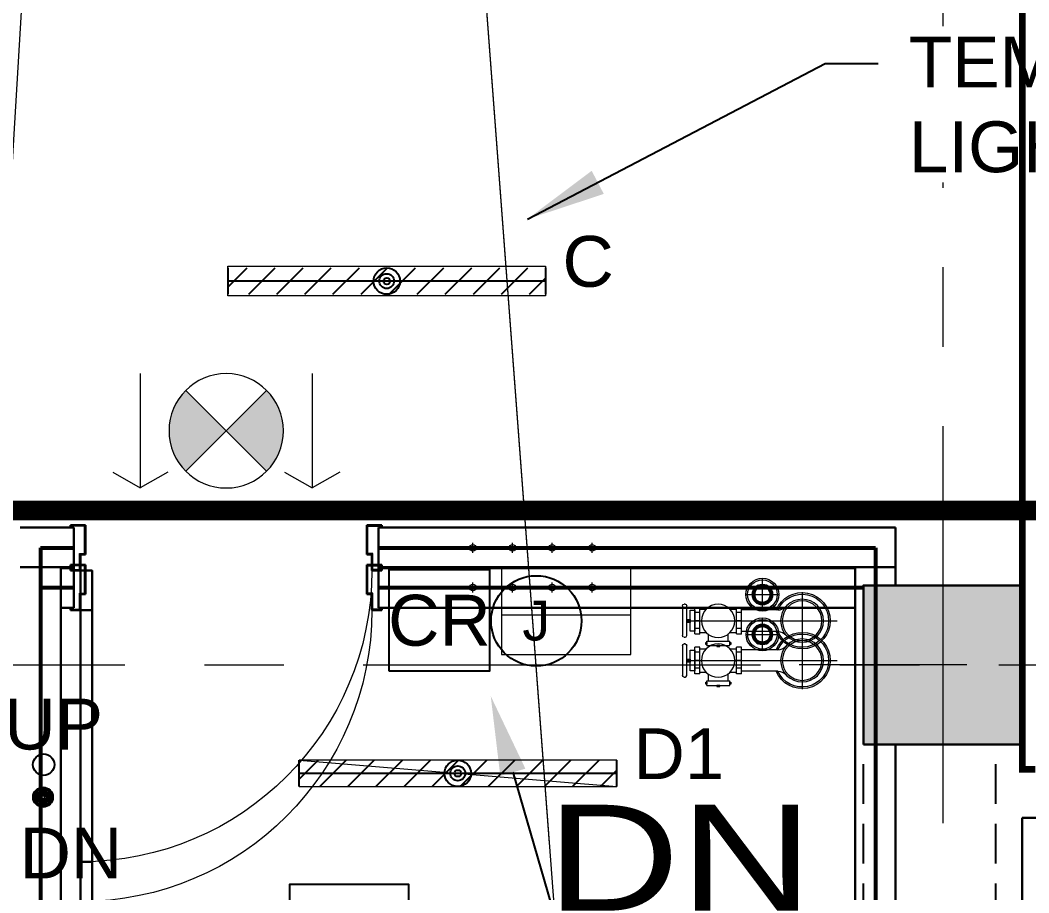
# Model space of a CAD drawing. Header units: inches. Extents: x -26575 to 27, y -11337 to 2257.
# Drawn here: x -23360.4 to -23208, y 986.7 to 1118.6 of the extents above; entities that cross this region are included whole.
import ezdxf
from ezdxf import colors
from ezdxf.entities.mleader import LeaderData, LeaderLine
from ezdxf.enums import TextEntityAlignment as Align
from ezdxf.math import Vec2, Vec3

# ---------------------------------------------------------------- set-up
doc = ezdxf.new("R2010")
doc.units = ezdxf.units.IN
doc.header["$LTSCALE"] = 48
doc.header["$MEASUREMENT"] = 0
for name, pattern in [('A106$0$CENTER', [2, 1.25, -0.25, 0.25, -0.25]), ('A106$0$DGN Style 4', [381.581252, 190.671456, -95.335728, 0.238339, -95.335728]), ('A112$0$CENTER', [2, 1.25, -0.25, 0.25, -0.25]), ('DASHED2', [0.375, 0.25, -0.125]), ('NB - 12th floor_plan$0$HIDDEN2', [0.1875, 0.125, -0.0625])]:
    doc.linetypes.add(name, pattern=pattern)
for name, color, linetype in [('A-Detl-Iden', 3, 'Continuous'), ('A106$0$A-ANNO-TEXT', 8, 'Continuous'), ('A106$0$A-AREA-IDEN', 8, 'Continuous'), ('A106$0$A-DOOR', 8, 'Continuous'), ('A106$0$A-DOOR-FRAM', 8, 'Continuous'), ('A106$0$A-FLOR-SLEEVE', 8, 'Continuous'), ('A106$0$A-FLOR-SPRK', 8, 'Continuous'), ('A106$0$A-GRID-GRDP0-15', 8, 'Continuous'), ('A106$0$A-WALL-FULL-INTR', 8, 'Continuous'), ('A106$0$bc105-11 - A-WALL-FIRE', 8, 'Continuous'), ('A106$0$E-RISER-SLEEVE', 8, 'Continuous'), ('A112$0$A-ANNO-IDEN', 8, 'Continuous'), ('A112$0$A-ANNO-PATT-1-12', 8, 'Continuous'), ('A112$0$A-CLNG-OPNG', 8, 'Continuous'), ('A112$0$A-DOOR', 8, 'Continuous'), ('A112$0$A-DOOR-FRAM', 8, 'Continuous'), ('A112$0$A-FLOR-SLEEVE', 8, 'Continuous'), ('A112$0$A-FLOR-SPRK', 8, 'Continuous'), ('A112$0$A-GRID-COLS', 8, 'Continuous'), ('A112$0$A-GRID-GRDP0-15', 8, 'Continuous'), ('A112$0$A-WALL-FULL-INTR', 8, 'Continuous'), ('A112$0$bc112 - A-WALL-FIRE', 8, 'Continuous'), ('A112$0$E-RISER-SLEEVE', 8, 'Continuous'), ('A612$0$A-COLS-COL1-12', 8, 'Continuous'), ('A612$0$A-FLOR-SLEEVE', 8, 'Continuous'), ('A612$0$br612 - E-Lite', 3, 'Continuous'), ('A612$0$Level 36', 8, 'Continuous'), ('ANNTEXT', 6, 'Continuous'), ('E-Anno-Note', 6, 'Continuous'), ('E-Lite', 53, 'Continuous'), ('E-Lite-Emer', 13, 'Continuous'), ('E-Powr-Devc', 233, 'Continuous'), ('E-Powr-Devc @ 96', 233, 'Continuous'), ('E-TEXT', 6, 'Continuous'), ('EWIRE', 2, 'Continuous'), ('EWIRE @ 48', 2, 'Continuous'), ('G-TEXT', 6, 'Continuous'), ('NB - 12th floor_plan$0$STCBEAMS', 1, 'NB - 12th floor_plan$0$HIDDEN2'), ('NB - 12th floor_plan$0$STCCOLS1', 1, 'NB - 12th floor_plan$0$HIDDEN2'), ('NB - 12th floor_plan$0$STPJ', 1, 'NB - 12th floor_plan$0$HIDDEN2'), ('XREF', 7, 'Continuous')]:
    doc.layers.add(name, color=color, linetype=linetype)
doc.styles.add('A106$0$style-Arial', font='arial.ttf')
doc.styles.add('M08', font='arial.ttf', dxfattribs={"height": 7.68})
doc.styles.add('MAMEP ANNO', font='arial.ttf', dxfattribs={"height": 0.078125})
doc.styles.get("Standard").update_dxf_attribs({"font": 'simplex.shx'})
doc.dimstyles.get("Standard").update_dxf_attribs({"dimtxt": 0.18, "dimasz": 0.125, "dimexe": 0.18, "dimexo": 0.0625, "dimgap": 0.09, "dimtad": 0, "dimtih": 1, "dimtoh": 1, "dimdec": 4, "dimzin": 0, "dimdsep": 46, "dimtxsty": 'Standard', "dimcen": 0.09, "dimadec": 0, "dimazin": 0, "dimtfac": 1, "dimtdec": 4, "dimtofl": 0, "dimtmove": 0, "dimatfit": 3, "dimfxl": 1, "dimtolj": 1, "dimtzin": 0, "dimarcsym": 0})

# ---------------------------------------------------------------- blocks, each defined once
blk = doc.blocks.new('*U340')
at = {"layer": 'A106$0$A-DOOR', "linetype": 'Continuous', "lineweight": 0, "extrusion": (0, 0, -1)}
blk.add_arc((22, 18.56), 44, 180, 270, dxfattribs=at)
at = {"layer": 'A106$0$A-DOOR', "linetype": 'Continuous', "lineweight": 30}
blk.add_3dface([(-22, -25.44), (-20.25, -25.44), (-20.25, 18.56), (-22, 18.56)], dxfattribs=at)
at = {"layer": 'A106$0$A-DOOR-FRAM', "linetype": 'Continuous', "lineweight": 30}
for p, q in [((-21.25, 25.44), (-23.5, 25.44)), ((-23.5, 25.44), (-23.5, 25.06)), ((-21.25, 20.98), (-21.25, 25.44)), ((21.25, 25.44), (23.5, 25.44)), ((21.25, 20.98), (21.25, 25.44)), ((23.5, 25.44), (23.5, 25.06)), ((-22, 18.56), (-22, 20.98)), ((-22, 20.98), (-21.25, 20.98)), ((22, 20.98), (21.25, 20.98)), ((22, 18.56), (22, 20.98)), ((-23.5, 18.56), (-23.5, 18.94)), ((-23.5, 18.56), (-22, 18.56)), ((23.5, 18.56), (22, 18.56)), ((23.5, 18.56), (23.5, 18.94))]:
    blk.add_line(p, q, dxfattribs=at)
at = {"layer": 'A106$0$A-DOOR-FRAM', "linetype": 'Continuous', "lineweight": 13}
for p, q in [((-23.35, 25.06), (-23.5, 25.06)), ((-21.4, 25.29), (-23.35, 25.29)), ((-23.35, 25.29), (-23.35, 25.06)), ((-21.4, 21.13), (-21.4, 25.29)), ((21.4, 21.13), (21.4, 25.29)), ((21.4, 25.29), (23.35, 25.29)), ((23.35, 25.29), (23.35, 25.06)), ((23.35, 25.06), (23.5, 25.06)), ((-22.15, 18.71), (-22.15, 21.13)), ((-22.15, 21.13), (-21.4, 21.13)), ((22.15, 21.13), (21.4, 21.13)), ((22.15, 18.71), (22.15, 21.13)), ((-23.5, 18.94), (-23.35, 18.94)), ((-23.35, 18.71), (-23.35, 18.94)), ((-23.35, 18.71), (-22.15, 18.71)), ((23.35, 18.71), (22.15, 18.71)), ((23.5, 18.94), (23.35, 18.94)), ((23.35, 18.71), (23.35, 18.94))]:
    blk.add_line(p, q, dxfattribs=at)
blk = doc.blocks.new('*D346', base_point=(0, 0))
at = {"linetype": 'Continuous', "lineweight": 0}
for p, q in [((-0.75, 0), (0.75, 0)), ((0, -0.75), (0, 0.75))]:
    blk.add_line(p, q, dxfattribs=at)
blk = doc.blocks.new('*U345')
at = {"layer": 'A106$0$E-RISER-SLEEVE', "linetype": 'Continuous', "lineweight": 13}
blk.add_circle((0, 0), 0.5, dxfattribs=at)
at = {"linetype": 'Continuous', "lineweight": 0}
blk.add_blockref('*D346', (0, 0), dxfattribs=at)
blk = doc.blocks.new('*U378')
at = {"layer": 'A106$0$A-FLOR-SLEEVE', "linetype": 'Continuous', "lineweight": 13}
for radius in [19.8, 17.8]:
    blk.add_circle((0, 0), radius, dxfattribs=at)
at = {"layer": 'A106$0$A-FLOR-SPRK', "linetype": 'A106$0$DGN Style 4', "lineweight": 0}
for p, q in [((0, -19.8), (0, 19.8)), ((-19.8, 0), (19.8, 0))]:
    blk.add_line(p, q, dxfattribs=at)
at = {"layer": 'A106$0$A-FLOR-SPRK', "linetype": 'Continuous', "lineweight": 30}
for radius in [11.8, 9.81]:
    blk.add_circle((0, 0), radius, dxfattribs=at)
blk = doc.blocks.new('*U379')
at = {"layer": 'A106$0$A-FLOR-SLEEVE', "linetype": 'Continuous', "lineweight": 13, "extrusion": (0, 0, -1)}
for radius, start, end in [(34, 22.4795, 337.5205), (32, 23.9695, 336.0305)]:
    blk.add_arc((-51.2, 0), radius, start, end, dxfattribs=at)
at = {"layer": 'A106$0$A-FLOR-SPRK', "linetype": 'A106$0$DGN Style 4', "lineweight": 0}
for p, q in [((51.2, 34.6), (51.2, 0)), ((-87.9, 0), (51.2, 0)), ((51.2, 0), (93.5, 0)), ((51.2, 0), (51.2, -34.6))]:
    blk.add_line(p, q, dxfattribs=at)
at = {"layer": 'A106$0$A-FLOR-SPRK', "linetype": 'Continuous', "lineweight": 13}
for p, q in [((-78.4, -16), (-78.4, 16.2)), ((-72.4, 16), (-78.4, 16)), ((-72.4, -16), (-72.4, 16)), ((-72.4, 14), (-64.9, 14)), ((-36.2, 14), (-28.1, 14)), ((-28.1, -16), (-28.1, 16.2)), ((-22.1, 16), (-28.1, 16)), ((-22.1, -16), (-22.1, 16)), ((21.7, 13), (-22.1, 13)), ((-72.6, 10.1), (-78.4, 10.1)), ((-22.2, 10.1), (-28.1, 10.1)), ((-72.6, -9.2), (-78.6, -9.2)), ((-72.6, 0), (-78.4, 0)), ((-72.4, -9.2), (-78.4, -9.2)), ((-22.2, -9.2), (-28.2, -9.2)), ((-22.2, 0), (-28.1, 0)), ((-22.1, -9.2), (-28.1, -9.2)), ((-72.4, -16), (-78.4, -16)), ((-72.4, -14), (-64.9, -14)), ((-62.1, -24.7), (-62.1, -16.7)), ((-38.1, -24.7), (-38.1, -15.8)), ((-36, -14), (-28.1, -14)), ((-22.1, -16), (-28.1, -16)), ((21.7, -13), (-22.1, -13)), ((-64.1, -24.7), (-36.1, -24.7)), ((-64.1, -30.1), (-64.1, -24.7)), ((-64.1, -30.1), (-36.1, -30.1)), ((-36.1, -30.1), (-36.1, -24.7))]:
    blk.add_line(p, q, dxfattribs=at)
at = {"layer": 'A106$0$A-FLOR-SPRK', "linetype": 'Continuous', "lineweight": 13, "flags": 128}
for points in [[(-93.5, 18.1), (-93.5, -18)], [(-90.2, 20.1), (-91.5, 20.1)], [(-88.2, -18), (-88.2, 18.1)], [(-91.5, -20), (-90.2, -20)]]:
    blk.add_lwpolyline(points, dxfattribs=at)
at = {"layer": 'A106$0$A-FLOR-SPRK', "linetype": 'Continuous', "lineweight": 13, "extrusion": (0, 0, -1)}
for radius in [26, 24]:
    blk.add_circle((-51.2, 0), radius, dxfattribs=at)
for centre, radius, start, end in [((91.5, 18.1), 2, 0, 90), ((90.2, 18.1), 2, 90, 180), ((91.5, -18), 2, 270, 0), ((-21.2, -27.9), 14.9, 91.6029, 136.2822)]:
    blk.add_arc(centre, radius, start, end, dxfattribs=at)
at = {"layer": 'A106$0$A-FLOR-SPRK', "linetype": 'Continuous', "lineweight": 13}
for centre, radius, start, end in [((21.2, 27.9), 14.9, 271.6029, 316.2822), ((-90.2, -18), 2, 270, 360)]:
    blk.add_arc(centre, radius, start, end, dxfattribs=at)
at = {"layer": 'A106$0$A-FLOR-SPRK', "linetype": 'Continuous', "lineweight": 13, "extrusion": (0, 0, -1)}
blk.add_ellipse((-50.4, -0.1), major_axis=(0, -20.2), ratio=0.999989, dxfattribs=at)
at = {"layer": 'A106$0$A-FLOR-SPRK', "linetype": 'Continuous', "lineweight": 13}
for points in [[(-78.4, -12.5), (-83.9, -12.5), (-83.9, 12.6), (-78.4, 12.6)], [(-83.9, -2), (-88.1, -2), (-88.1, 1.6), (-83.9, 1.6)], [(-65, -28.6), (-65, -26.3), (-64.1, -26.3), (-64.1, -28.6)], [(-51.7, -30.1), (-51.7, -31.3), (-48.3, -31.3), (-48.3, -30.1)], [(-36.1, -28.6), (-36.1, -26.3), (-35.1, -26.3), (-35.1, -28.6)]]:
    blk.add_3dface(points, dxfattribs=at)
blk = doc.blocks.new('A106')
at = {"layer": 'A106$0$A-AREA-IDEN', "lineweight": 0, "elevation": 0.21, "flags": 128}
blk.add_lwpolyline([(-23342.54, 1325.38), (-23305.42, 1325.38), (-23278.46, 967.61)], dxfattribs=at)
at = {"layer": 'A106$0$A-FLOR-SPRK', "lineweight": 0}
for points in [[(-23268.14, 1029.79), (-23287.67, 1029.79), (-23287.67, 1022.75), (-23268.14, 1022.75)], [(-23265.45, 1029.79), (-23265.45, 1029.79), (-23265.45, 1029.79)]]:
    blk.add_3dface(points, dxfattribs=at)
at = {"layer": 'A106$0$A-GRID-GRDP0-15', "linetype": 'A106$0$CENTER', "lineweight": 0}
for p, q in [((-23221.02, 2113.24), (-23221.02, -676.91)), ((-23884.56, 1021.17), (-20452.76, 1021.17))]:
    blk.add_line(p, q, dxfattribs=at)
at = {"layer": 'A106$0$A-WALL-FULL-INTR', "lineweight": 30}
for p, q in [((-23360.4, 1035.92), (-23352.27, 1035.92)), ((-23352.27, 1035.92), (-23352.27, 1029.79)), ((-23306.27, 1035.92), (-23306.27, 1029.79)), ((-23306.27, 1035.92), (-23228.15, 1035.92)), ((-23228.15, 1035.92), (-23228.15, 1033.17)), ((-23354.27, 1029.79), (-23354.27, 807.79)), ((-23354.27, 1029.79), (-23352.27, 1029.79)), ((-23306.27, 1029.79), (-23234.27, 1029.79)), ((-23234.27, 1029.79), (-23234.27, 807.79)), ((-23228.15, 1009.17), (-23228.15, 775.04))]:
    blk.add_line(p, q, dxfattribs=at)
at = {"layer": 'A106$0$A-WALL-FULL-INTR', "lineweight": 30, "flags": 128}
blk.add_lwpolyline([(-23211.02, 1009.17), (-23230.61, 1009.17)], dxfattribs=at)
at = {"layer": 'A106$0$bc105-11 - A-WALL-FIRE', "lineweight": 53}
for p, q in [((-23357.34, 1032.85), (-23352.27, 1032.85)), ((-23357.34, 1032.85), (-23357.34, 805.94)), ((-23306.17, 1032.86), (-23233.02, 1032.86)), ((-23231.21, 1009.17), (-23231.21, 805.94))]:
    blk.add_line(p, q, dxfattribs=at)
at = {"layer": 'A106$0$A-DOOR-FRAM', "lineweight": 13}
blk.add_blockref('*U340', (-23329.27, 1010.86), dxfattribs=at)
at = {"layer": 'A106$0$A-FLOR-SPRK', "lineweight": 30, "xscale": 0.125, "yscale": 0.125, "zscale": 0.125}
blk.add_blockref('*U378', (-23248.27, 1025.79), dxfattribs=at)
at = {"layer": 'A106$0$A-FLOR-SPRK', "lineweight": 0, "xscale": 0.125, "yscale": 0.125, "zscale": 0.125}
blk.add_blockref('*U379', (-23248.67, 1021.84), dxfattribs=at)
at = {"layer": 'A106$0$E-RISER-SLEEVE', "lineweight": 13}
for p in [(-23292.01, 1032.86), (-23286.01, 1032.86), (-23280.01, 1032.86), (-23274.01, 1032.86)]:
    blk.add_blockref('*U345', p, dxfattribs=at)
at = {"layer": 'A106$0$A-ANNO-TEXT', "lineweight": 13, "style": 'A106$0$style-Arial', "width": 1.246875}
blk.add_text('DN', height=16, dxfattribs=at).set_placement((-23240.63, 984.04, 0.21), align=Align.RIGHT)
blk = doc.blocks.new('PWR-CondDn-Anno')
at = {"color": 0, "linetype": 'ByBlock'}
for radius in [0.0312, 0.026, 0.0208, 0.0156, 0.0104, 0.00521]:
    blk.add_circle((0, 0), radius, dxfattribs=at)
blk = doc.blocks.new('A112')
at = {"layer": 'A112$0$A-ANNO-IDEN', "lineweight": 0, "elevation": 0.21, "flags": 128}
for points in [[(-23342.54, 1325.38), (-23305.42, 1325.38), (-23280.46, 994.22)], [(-23421.53, 1233.54), (-23353.45, 1233.54), (-23379.18, 804.21)]]:
    blk.add_lwpolyline(points, dxfattribs=at)
at = {"layer": 'A112$0$A-ANNO-PATT-1-12', "lineweight": 30}
blk.add_solid([(-23209.02, 1009.17, 0), (-23209.02, 1033.17, 0), (-23233.02, 1009.17, 0), (-23233.02, 1033.17, 0)], dxfattribs=at)
at = {"layer": 'A112$0$A-CLNG-OPNG', "lineweight": 30}
blk.add_3dface([(-23209.02, 998.05), (-22874.05, 998.05), (-22874.05, 562.12), (-23209.02, 562.12)], dxfattribs=at)
at = {"layer": 'A112$0$A-DOOR', "lineweight": 0, "extrusion": (0, 0, -1)}
blk.add_arc((23351.27, 1035.42), 44, 180, 270, dxfattribs=at)
at = {"layer": 'A112$0$A-DOOR', "lineweight": 30}
blk.add_3dface([(-23351.27, 991.42), (-23349.52, 991.42), (-23349.52, 1035.42), (-23351.27, 1035.42)], dxfattribs=at)
at = {"layer": 'A112$0$A-DOOR-FRAM', "lineweight": 30}
for p, q in [((-23350.52, 1042.29), (-23352.77, 1042.29)), ((-23352.77, 1042.29), (-23352.77, 1041.92)), ((-23350.52, 1037.84), (-23350.52, 1042.29)), ((-23308.02, 1042.29), (-23305.77, 1042.29)), ((-23308.02, 1037.84), (-23308.02, 1042.29)), ((-23305.77, 1042.29), (-23305.77, 1041.92)), ((-23351.27, 1035.42), (-23351.27, 1037.84)), ((-23351.27, 1037.84), (-23350.52, 1037.84)), ((-23307.27, 1037.84), (-23308.02, 1037.84)), ((-23307.27, 1035.42), (-23307.27, 1037.84)), ((-23352.77, 1035.42), (-23352.77, 1035.79)), ((-23352.77, 1035.42), (-23351.27, 1035.42)), ((-23305.77, 1035.42), (-23307.27, 1035.42)), ((-23305.77, 1035.42), (-23305.77, 1035.79))]:
    blk.add_line(p, q, dxfattribs=at)
at = {"layer": 'A112$0$A-DOOR-FRAM', "lineweight": 13}
for p, q in [((-23352.62, 1041.92), (-23352.77, 1041.92)), ((-23350.67, 1042.14), (-23352.62, 1042.14)), ((-23352.62, 1042.14), (-23352.62, 1041.92)), ((-23350.67, 1037.99), (-23350.67, 1042.14)), ((-23307.87, 1037.99), (-23307.87, 1042.14)), ((-23307.87, 1042.14), (-23305.92, 1042.14)), ((-23305.92, 1042.14), (-23305.92, 1041.92)), ((-23305.92, 1041.92), (-23305.77, 1041.92)), ((-23351.42, 1035.57), (-23351.42, 1037.99)), ((-23351.42, 1037.99), (-23350.67, 1037.99)), ((-23307.12, 1037.99), (-23307.87, 1037.99)), ((-23307.12, 1035.57), (-23307.12, 1037.99)), ((-23352.77, 1035.79), (-23352.62, 1035.79)), ((-23352.62, 1035.57), (-23352.62, 1035.79)), ((-23352.62, 1035.57), (-23351.42, 1035.57)), ((-23305.92, 1035.57), (-23307.12, 1035.57)), ((-23305.77, 1035.79), (-23305.92, 1035.79)), ((-23305.92, 1035.57), (-23305.92, 1035.79))]:
    blk.add_line(p, q, dxfattribs=at)
at = {"layer": 'A112$0$A-FLOR-SLEEVE', "lineweight": 13}
for radius in [2.48, 2.23]:
    blk.add_circle((-23248.27, 1031.79), radius, dxfattribs=at)
at = {"layer": 'A112$0$A-FLOR-SLEEVE', "lineweight": 13, "extrusion": (0, 0, -1)}
for radius, start, end in [(4.25, 22.4795, 337.5205), (4, 23.9695, 336.0305)]:
    blk.add_arc((23242.27, 1027.84), radius, start, end, dxfattribs=at)
at = {"layer": 'A112$0$A-FLOR-SPRK', "lineweight": 0}
for p, q in [((-23248.27, 1029.32), (-23248.27, 1034.27)), ((-23250.75, 1031.79), (-23245.8, 1031.79)), ((-23242.27, 1032.18), (-23242.27, 1027.84)), ((-23259.66, 1027.84), (-23242.27, 1027.84)), ((-23242.27, 1027.84), (-23236.99, 1027.84)), ((-23242.27, 1027.84), (-23242.27, 1023.51))]:
    blk.add_line(p, q, dxfattribs=at)
at = {"layer": 'A112$0$A-FLOR-SPRK', "lineweight": 13}
for p, q in [((-23258.47, 1025.85), (-23258.47, 1029.87)), ((-23257.72, 1029.84), (-23258.47, 1029.84)), ((-23257.74, 1029.11), (-23258.47, 1029.11)), ((-23257.72, 1025.84), (-23257.72, 1029.84)), ((-23257.72, 1029.59), (-23256.78, 1029.59)), ((-23253.19, 1029.59), (-23252.18, 1029.59)), ((-23252.18, 1025.85), (-23252.18, 1029.87)), ((-23251.43, 1029.84), (-23252.18, 1029.84)), ((-23251.45, 1029.11), (-23252.18, 1029.11)), ((-23251.43, 1025.84), (-23251.43, 1029.84)), ((-23245.96, 1029.47), (-23251.43, 1029.47)), ((-23257.74, 1027.84), (-23258.47, 1027.84)), ((-23251.45, 1027.84), (-23252.18, 1027.84)), ((-23257.74, 1026.69), (-23258.49, 1026.69)), ((-23257.72, 1026.69), (-23258.47, 1026.69)), ((-23257.72, 1025.84), (-23258.47, 1025.84)), ((-23257.72, 1026.09), (-23256.78, 1026.09)), ((-23256.43, 1024.76), (-23256.43, 1025.76)), ((-23253.43, 1024.76), (-23253.43, 1025.87)), ((-23253.16, 1026.09), (-23252.18, 1026.09)), ((-23251.45, 1026.69), (-23252.2, 1026.69)), ((-23251.43, 1026.69), (-23252.18, 1026.69)), ((-23251.43, 1025.84), (-23252.18, 1025.84)), ((-23245.96, 1026.22), (-23251.43, 1026.22)), ((-23256.68, 1024.76), (-23253.18, 1024.76)), ((-23256.68, 1024.08), (-23256.68, 1024.76)), ((-23256.68, 1024.08), (-23253.18, 1024.08)), ((-23253.18, 1024.08), (-23253.18, 1024.76))]:
    blk.add_line(p, q, dxfattribs=at)
at = {"layer": 'A112$0$A-FLOR-SPRK', "lineweight": 13, "flags": 128}
for points in [[(-23260.35, 1030.1), (-23260.35, 1025.59)], [(-23259.95, 1030.35), (-23260.1, 1030.35)], [(-23259.7, 1025.59), (-23259.7, 1030.1)], [(-23260.1, 1025.34), (-23259.95, 1025.34)]]:
    blk.add_lwpolyline(points, dxfattribs=at)
at = {"layer": 'A112$0$A-FLOR-SPRK', "lineweight": 30}
for radius in [1.48, 1.23]:
    blk.add_circle((-23248.27, 1031.79), radius, dxfattribs=at)
at = {"layer": 'A112$0$A-FLOR-SPRK', "lineweight": 13, "extrusion": (0, 0, -1)}
for radius in [3.25, 3]:
    blk.add_circle((23242.27, 1027.84), radius, dxfattribs=at)
for centre, radius, start, end in [((23260.1, 1030.1), 0.25, 0, 90), ((23259.95, 1030.1), 0.25, 90, 180), ((23260.1, 1025.59), 0.25, 270, 0), ((23246.01, 1024.35), 1.87, 91.6029, 136.2822)]:
    blk.add_arc(centre, radius, start, end, dxfattribs=at)
at = {"layer": 'A112$0$A-FLOR-SPRK', "lineweight": 13}
for centre, radius, start, end in [((-23246.01, 1031.34), 1.87, 271.6029, 316.2822), ((-23259.95, 1025.59), 0.25, 270, 0)]:
    blk.add_arc(centre, radius, start, end, dxfattribs=at)
at = {"layer": 'A112$0$A-FLOR-SPRK', "lineweight": 13, "extrusion": (0, 0, -1)}
blk.add_ellipse((-23254.97, 1027.83), major_axis=(0, -2.52), ratio=0.999989, dxfattribs=at)
at = {"layer": 'A112$0$A-FLOR-SPRK', "lineweight": 0}
for points in [[(-23268.14, 1035.79), (-23287.67, 1035.79), (-23287.67, 1028.75), (-23268.14, 1028.75)], [(-23265.45, 1035.79), (-23265.45, 1035.79), (-23265.45, 1035.79)]]:
    blk.add_3dface(points, dxfattribs=at)
at = {"layer": 'A112$0$A-FLOR-SPRK', "lineweight": 13}
for points in [[(-23258.47, 1026.28), (-23259.16, 1026.28), (-23259.16, 1029.42), (-23258.47, 1029.42)], [(-23259.16, 1027.6), (-23259.69, 1027.6), (-23259.69, 1028.04), (-23259.16, 1028.04)], [(-23256.8, 1024.27), (-23256.8, 1024.55), (-23256.68, 1024.55), (-23256.68, 1024.27)], [(-23255.14, 1024.08), (-23255.14, 1023.93), (-23254.7, 1023.93), (-23254.7, 1024.08)], [(-23253.18, 1024.27), (-23253.18, 1024.55), (-23253.06, 1024.55), (-23253.06, 1024.27)]]:
    blk.add_3dface(points, dxfattribs=at)
at = {"layer": 'A112$0$A-GRID-COLS', "lineweight": 0}
blk.add_line((-23217.41, 1021.17), (-23242.71, 1021.17), dxfattribs=at)
at = {"layer": 'A112$0$A-GRID-GRDP0-15', "linetype": 'A112$0$CENTER', "lineweight": 0}
for p, q in [((-23221.02, 2113.24), (-23221.02, -676.91)), ((-23884.56, 1021.17), (-20452.76, 1021.17))]:
    blk.add_line(p, q, dxfattribs=at)
at = {"layer": 'A112$0$A-WALL-FULL-INTR', "lineweight": 30}
for p, q in [((-23360.4, 1041.92), (-23352.27, 1041.92)), ((-23352.27, 1041.92), (-23352.27, 1035.79)), ((-23306.27, 1041.92), (-23228.15, 1041.92)), ((-23306.27, 1041.92), (-23306.27, 1035.79)), ((-23228.15, 1041.92), (-23228.15, 1033.17)), ((-23354.27, 1035.79), (-23354.27, 807.79)), ((-23354.27, 1035.79), (-23352.27, 1035.79)), ((-23306.27, 1035.79), (-23234.27, 1035.79)), ((-23234.27, 1035.79), (-23234.27, 807.79)), ((-23228.15, 1009.17), (-23228.15, 775.04))]:
    blk.add_line(p, q, dxfattribs=at)
at = {"layer": 'A112$0$A-WALL-FULL-INTR', "lineweight": 30, "flags": 128}
blk.add_lwpolyline([(-23211.02, 1009.17), (-23230.61, 1009.17)], dxfattribs=at)
at = {"layer": 'A112$0$bc112 - A-WALL-FIRE', "lineweight": 53}
for p, q in [((-23357.34, 1038.85), (-23357.34, 805.94)), ((-23357.34, 1038.85), (-23352.27, 1038.85)), ((-23306.27, 1038.86), (-23231.21, 1038.86)), ((-23231.21, 1038.86), (-23231.21, 805.94))]:
    blk.add_line(p, q, dxfattribs=at)
at = {"layer": 'A112$0$E-RISER-SLEEVE', "lineweight": 0}
for p, q in [((-23292.01, 1038.11), (-23292.01, 1039.61)), ((-23292.01, 1038.11), (-23292.01, 1039.61)), ((-23292.01, 1038.11), (-23292.01, 1039.61)), ((-23292.01, 1038.11), (-23292.01, 1039.61)), ((-23286.01, 1038.11), (-23286.01, 1039.61)), ((-23286.01, 1038.11), (-23286.01, 1039.61)), ((-23286.01, 1038.11), (-23286.01, 1039.61)), ((-23286.01, 1038.11), (-23286.01, 1039.61)), ((-23280.01, 1038.11), (-23280.01, 1039.61)), ((-23280.01, 1038.11), (-23280.01, 1039.61)), ((-23280.01, 1038.11), (-23280.01, 1039.61)), ((-23280.01, 1038.11), (-23280.01, 1039.61)), ((-23274.01, 1038.11), (-23274.01, 1039.61)), ((-23274.01, 1038.11), (-23274.01, 1039.61)), ((-23274.01, 1038.11), (-23274.01, 1039.61)), ((-23274.01, 1038.11), (-23274.01, 1039.61)), ((-23292.76, 1038.86), (-23291.26, 1038.86)), ((-23292.76, 1038.86), (-23291.26, 1038.86)), ((-23292.76, 1038.86), (-23291.26, 1038.86)), ((-23292.76, 1038.86), (-23291.26, 1038.86)), ((-23286.76, 1038.86), (-23285.26, 1038.86)), ((-23286.76, 1038.86), (-23285.26, 1038.86)), ((-23286.76, 1038.86), (-23285.26, 1038.86)), ((-23286.76, 1038.86), (-23285.26, 1038.86)), ((-23280.76, 1038.86), (-23279.26, 1038.86)), ((-23280.76, 1038.86), (-23279.26, 1038.86)), ((-23280.76, 1038.86), (-23279.26, 1038.86)), ((-23280.76, 1038.86), (-23279.26, 1038.86)), ((-23274.76, 1038.86), (-23273.26, 1038.86)), ((-23274.76, 1038.86), (-23273.26, 1038.86)), ((-23274.76, 1038.86), (-23273.26, 1038.86)), ((-23274.76, 1038.86), (-23273.26, 1038.86))]:
    blk.add_line(p, q, dxfattribs=at)
at = {"layer": 'A112$0$E-RISER-SLEEVE', "lineweight": 13}
for centre in [(-23292.01, 1038.86), (-23292.01, 1038.86), (-23292.01, 1038.86), (-23292.01, 1038.86), (-23286.01, 1038.86), (-23286.01, 1038.86), (-23286.01, 1038.86), (-23286.01, 1038.86), (-23280.01, 1038.86), (-23280.01, 1038.86), (-23280.01, 1038.86), (-23280.01, 1038.86), (-23274.01, 1038.86), (-23274.01, 1038.86), (-23274.01, 1038.86), (-23274.01, 1038.86)]:
    blk.add_circle(centre, 0.5, dxfattribs=at)
blk = doc.blocks.new('A612')
at = {"layer": 'A612$0$Level 36', "lineweight": 30}
for points in [[(-23335.38, 1062.65), (-23329.27, 1056.54), (-23335.38, 1050.43), (-23335.6, 1050.66), (-23335.83, 1050.91), (-23336.08, 1051.22), (-23336.31, 1051.53), (-23336.53, 1051.85), (-23336.71, 1052.14), (-23336.88, 1052.44), (-23337.04, 1052.76), (-23337.27, 1053.27), (-23337.5, 1053.92), (-23337.63, 1054.36), (-23337.72, 1054.75), (-23337.83, 1055.32), (-23337.9, 1056), (-23337.91, 1056.63), (-23337.87, 1057.36), (-23337.77, 1058.1), (-23337.68, 1058.53), (-23337.46, 1059.28), (-23337.18, 1060.02), (-23336.79, 1060.8), (-23336.27, 1061.61), (-23335.83, 1062.16)], [(-23323.16, 1062.65), (-23322.94, 1062.42), (-23322.72, 1062.17), (-23322.47, 1061.86), (-23322.23, 1061.55), (-23322.01, 1061.22), (-23321.83, 1060.94), (-23321.67, 1060.64), (-23321.5, 1060.32), (-23321.27, 1059.81), (-23321.04, 1059.16), (-23320.91, 1058.72), (-23320.82, 1058.33), (-23320.72, 1057.75), (-23320.65, 1057.08), (-23320.63, 1056.44), (-23320.67, 1055.72), (-23320.77, 1054.98), (-23320.87, 1054.54), (-23321.08, 1053.79), (-23321.36, 1053.06), (-23321.76, 1052.28), (-23322.27, 1051.47), (-23322.71, 1050.91), (-23323.16, 1050.43), (-23329.27, 1056.54)]]:
    blk.add_hatch(color=256, dxfattribs=at).paths.add_polyline_path(points)
at = {"layer": 'A612$0$A-COLS-COL1-12', "lineweight": 30}
blk.add_3dface([(-23233.02, 1009.17), (-23209.02, 1009.17), (-23209.02, 1033.17), (-23233.02, 1033.17)], dxfattribs=at)
at = {"layer": 'A612$0$A-FLOR-SLEEVE', "lineweight": 13}
for radius in [2.48, 2.23]:
    blk.add_circle((-23248.27, 1031.79), radius, dxfattribs=at)
at = {"layer": 'A612$0$A-FLOR-SLEEVE', "lineweight": 13, "extrusion": (0, 0, -1)}
for radius, start, end in [(4.25, 22.4795, 337.5205), (4, 23.9695, 336.0305)]:
    blk.add_arc((23242.27, 1027.84), radius, start, end, dxfattribs=at)
at = {"layer": 'A612$0$br612 - E-Lite', "lineweight": 0}
blk.add_line((-23318.27, 1006.79), (-23270.27, 1002.79), dxfattribs=at)
at = {"layer": 'A612$0$br612 - E-Lite', "lineweight": 13}
for points in [[(-23329.02, 1081.41), (-23281.02, 1081.41), (-23281.02, 1076.91), (-23329.02, 1076.91)], [(-23318.27, 1002.79), (-23270.27, 1002.79), (-23270.27, 1006.79), (-23318.27, 1006.79)]]:
    blk.add_3dface(points, dxfattribs=at)
at = {"layer": 'A612$0$Level 36', "lineweight": 13, "extrusion": (0, 0, -1)}
for p, q in [((-23342.26, 1065.18, 0.01), (-23342.26, 1047.9, 0.01)), ((-23316.28, 1065.18, 0.01), (-23316.28, 1047.9, 0.01)), ((-23323.16, 1050.43, 0.01), (-23335.38, 1062.65, 0.01)), ((-23335.38, 1050.43, 0.01), (-23323.16, 1062.65, 0.01)), ((-23346.42, 1050.3, 0.01), (-23342.26, 1047.9, 0.01)), ((-23338.1, 1050.3, 0.01), (-23342.26, 1047.9, 0.01)), ((-23320.44, 1050.3, 0.01), (-23316.28, 1047.9, 0.01)), ((-23312.13, 1050.3, 0.01), (-23316.28, 1047.9, 0.01))]:
    blk.add_line(p, q, dxfattribs=at)
blk.add_circle((23329.27, 1056.54, -0.01), 8.64, dxfattribs=at)
blk = doc.blocks.new('NB - 12th floor_plan')
at = {"layer": 'NB - 12th floor_plan$0$STCBEAMS'}
for p, q in [((-23233.02, 379.16), (-23233.02, 1009.17)), ((-23213.02, 379.16), (-23213.02, 1009.17))]:
    blk.add_line(p, q, dxfattribs=at)
at = {"layer": 'NB - 12th floor_plan$0$STCCOLS1', "elevation": 0}
blk.add_lwpolyline([(-23233.02, 1009.17), (-23209.02, 1009.17), (-23209.02, 1033.17), (-23233.02, 1033.17)], close=True, dxfattribs=at)
at = {"layer": 'NB - 12th floor_plan$0$STPJ', "const_width": 1}
blk.add_lwpolyline([(-23209.02, 1531.6), (-23209.02, 1005.38), (-23207.02, 1005.38)], dxfattribs=at)
blk = doc.blocks.new('LFIND4')
for p, q in [((-24, 2), (-24, -2)), ((24, 2), (24, -2)), ((24, 0), (-24, 0))]:
    blk.add_line(p, q)
for radius in [2, 1.12, 0.5]:
    blk.add_circle((0, 0), radius)
blk = doc.blocks.new('CardReader')
at = {"linetype": 'Continuous'}
blk.add_lwpolyline([(-22610.68, 1169.61), (-22595.44, 1169.61), (-22595.44, 1184.86), (-22610.68, 1184.86)], close=True, dxfattribs=at)
at = {"style": 'M08'}
blk.add_text('CR', height=7.688, dxfattribs=at).set_placement((-22603.06, 1177.24), align=Align.MIDDLE_CENTER)
blk = doc.blocks.new('Symbol-Thermostat-Anno')
at = {"color": 0, "linetype": 'ByBlock'}
blk.add_circle((0, 0), 0.0711, dxfattribs=at)
at = {"color": 0, "linetype": 'ByBlock', "style": 'MAMEP ANNO'}
blk.add_attdef('T', text='', height=0.0625, dxfattribs=at).set_placement((0, 0), align=Align.MIDDLE)
blk = doc.blocks.new('MLD-KeyNote')
at = {"color": 0, "linetype": 'Continuous', "transparency": 16777216}
blk.add_lwpolyline([(-0.09375, -0.09375), (0.09375, -0.09375), (0.09375, 0.09375), (-0.09375, 0.09375)], close=True, dxfattribs=at)
at = {"color": 0, "linetype": 'ByBlock', "transparency": 16777216, "style": 'MAMEP ANNO'}
blk.add_attdef('ID', text='', height=0.10156, dxfattribs=at).set_placement((0, 0), align=Align.MIDDLE_CENTER)

msp = doc.modelspace()

# ---------------------------------------------------------------- hatches: boundary and pattern name
at = {"layer": 'E-Lite-Emer'}
h = msp.add_hatch(dxfattribs=at)
h.set_pattern_fill('ANSI31', color=256, scale=24, angle=180, style=0)
h.set_pattern_definition([(225, (-25400.5473, 3800.9135), (2.1213203, -2.1213203), [])])
h.paths.add_polyline_path([(-23281.02, 1081.16), (-23329.02, 1081.16), (-23329.02, 1077.16), (-23281.02, 1077.16)])
h = msp.add_hatch(dxfattribs=at)
h.set_pattern_fill('ANSI31', color=256, scale=24, angle=180, style=0)
h.set_pattern_definition([(225, (-25389.816, 3726.5365), (2.1213203, -2.1213203), [])])
h.paths.add_polyline_path([(-23270.29, 1006.79), (-23318.29, 1006.79), (-23318.29, 1002.79), (-23270.29, 1002.79)])

# ---------------------------------------------------------------- linework, layer by layer
at = {"layer": 'A-Detl-Iden', "linetype": 'DASHED2', "const_width": 3, "flags": 128}
msp.add_lwpolyline([(-23819.09, 1044.51), (-22491.25, 1044.51, -0.414214), (-22467.25, 1020.51), (-22467.25, 546.88, -0.414214), (-22491.25, 522.88), (-23819.09, 522.88, -0.414214), (-23843.09, 546.88), (-23843.09, 1020.51, -0.414214)], format="xyb", close=True, dxfattribs=at)
at = {"layer": 'EWIRE'}
msp.add_circle((-23356.84, 1006.1), 1.62, dxfattribs=at)

# ---------------------------------------------------------------- block references
at = {"layer": 'E-Lite'}
for p in [(-23305.02, 1079.16), (-23294.29, 1004.79)]:
    msp.add_blockref('LFIND4', p, dxfattribs=at)
at = {"layer": 'E-Powr-Devc'}
msp.add_blockref('CardReader', (-694, -149.32), dxfattribs=at)
at = {"layer": 'E-Powr-Devc @ 96', "xscale": 96, "yscale": 96, "zscale": 96}
msp.add_blockref('Symbol-Thermostat-Anno', (-23282.43, 1027.82), dxfattribs=at).add_auto_attribs({'T': 'J'})
at = {"layer": 'EWIRE @ 48', "xscale": 48, "yscale": 48, "zscale": 48}
msp.add_blockref('PWR-CondDn-Anno', (-23356.94, 1001.19), dxfattribs=at)
at = {"layer": 'XREF'}
for name in ['A106', 'A112', 'A612']:
    msp.add_blockref(name, (0, 0), dxfattribs=at)

# ---------------------------------------------------------------- texts
at = {"layer": 'E-TEXT', "style": 'M08'}
for s, p in [('C', (-23278.47, 1078.3)), ('UP', (-23362.78, 1008.39)), ('D1', (-23267.74, 1003.92)), ('DN', (-23360.47, 988.91))]:
    msp.add_text(s, height=7.68, dxfattribs=at).set_placement(p)

# ---------------------------------------------------------------- leaders
at = {"layer": 'ANNTEXT'}
msp.add_leader([(-23283.78, 1088.52), (-23238.78, 1112.02), (-23230.78, 1112.02)], dimstyle='Standard', override={"dimscale": 96, "dimgap": 0.09, "dimtad": 0}, dxfattribs=at)
at = {"layer": 'E-Anno-Note'}
ml = msp.add_multileader_mtext('Standard', dxfattribs=at)
ml.set_content('', color=256, style='MAMEP ANNO')
ml.set_leader_properties(color=256, linetype='Continuous')
ml.build(insert=Vec2(0, 0))
ml.multileader.update_dxf_attribs({"has_dogleg": 0, "text_right_attachment_type": 3, "dogleg_length": 3.84, "arrow_head_size": 12, "scale": 96})
ctx = ml.context
ctx.base_point, ctx.scale, ctx.char_height, ctx.arrow_head_size, ctx.landing_gap_size, ctx.plane_origin = Vec3(-23443.09, 986.85), 96, 9.75, 12, 3.75, Vec3(-23363.4, 1023.15)
ctx.right_attachment, ctx.text_align_type = 3, 2
notes = []
notes.append((ctx, [(0, (1, 1, 0), (-23066.59, 986.85), (-1, 0), 369, [(0, [(-23363.4, 1023.15), (-23388.19, 986.85)], 0, [])])]))
ctx.mtext.insert, ctx.mtext.alignment, ctx.mtext.flow_direction = Vec3(-23439.34, 991.73), 3, 5
at = {"layer": 'E-TEXT'}
ml = msp.add_multileader_block('Standard', dxfattribs=at)
ml.set_content('MLD-KeyNote', color=256, scale=96)
ml.set_attribute('ID', '1', width=0)
ml.set_leader_properties(color=256, linetype='Continuous')
ml.build(insert=Vec2(0, 0))
ml.multileader.update_dxf_attribs({"has_dogleg": 0, "text_left_attachment_type": 2, "text_right_attachment_type": 2, "dogleg_length": 3.84, "arrow_head_size": 12, "scale": 96})
ctx = ml.context
ctx.base_point, ctx.scale, ctx.char_height, ctx.arrow_head_size, ctx.landing_gap_size, ctx.plane_origin = Vec3(-23319.69, 979.01), 96, 737.28, 12, 384, Vec3(-23246.78, 960.73)
ctx.left_attachment, ctx.right_attachment = 2, 2
notes.append((ctx, [(0, (1, 1, 0), (-22932.69, 979.01), (-1, 0), 369, [(0, [(-23289.31, 1016.47), (-23278.46, 979.01)], 0, [])])]))
ctx.block.insert = Vec3(-23310.69, 979.01)
for ctx, leaders in notes:
    for number, flags, end, landing, length, lines in leaders:
        leader = LeaderData()
        leader.index, (leader.has_last_leader_line, leader.has_dogleg_vector, leader.attachment_direction) = number, flags
        leader.last_leader_point, leader.dogleg_vector, leader.dogleg_length = Vec3(end), Vec3(landing), length
        for number, points, colour, breaks in lines:
            line = LeaderLine()
            line.index, line.vertices, line.color, line.breaks = number, Vec3.list(points), colors.encode_raw_color(colour), breaks
            leader.lines.append(line)
        ctx.leaders.append(leader)

# ---------------------------------------------------------------- next in the draw order: texts
at = {"layer": 'G-TEXT', "insert": (-23226.15, 1116.09), "char_height": 7.68, "width": 108.0227, "attachment_point": 1, "style": 'M08', "bg_fill": 3, "box_fill_scale": 1.2, "bg_fill_color": 256, "bg_fill_transparency": 0}
msp.add_mtext('TEMPORARY EMER.\\PLIGHTING (TYP.)', dxfattribs=at)

# ---------------------------------------------------------------- next in the draw order: block references
at = {"layer": 'XREF'}
msp.add_blockref('NB - 12th floor_plan', (0, 0), dxfattribs=at)

doc.saveas('drawing.dxf')
